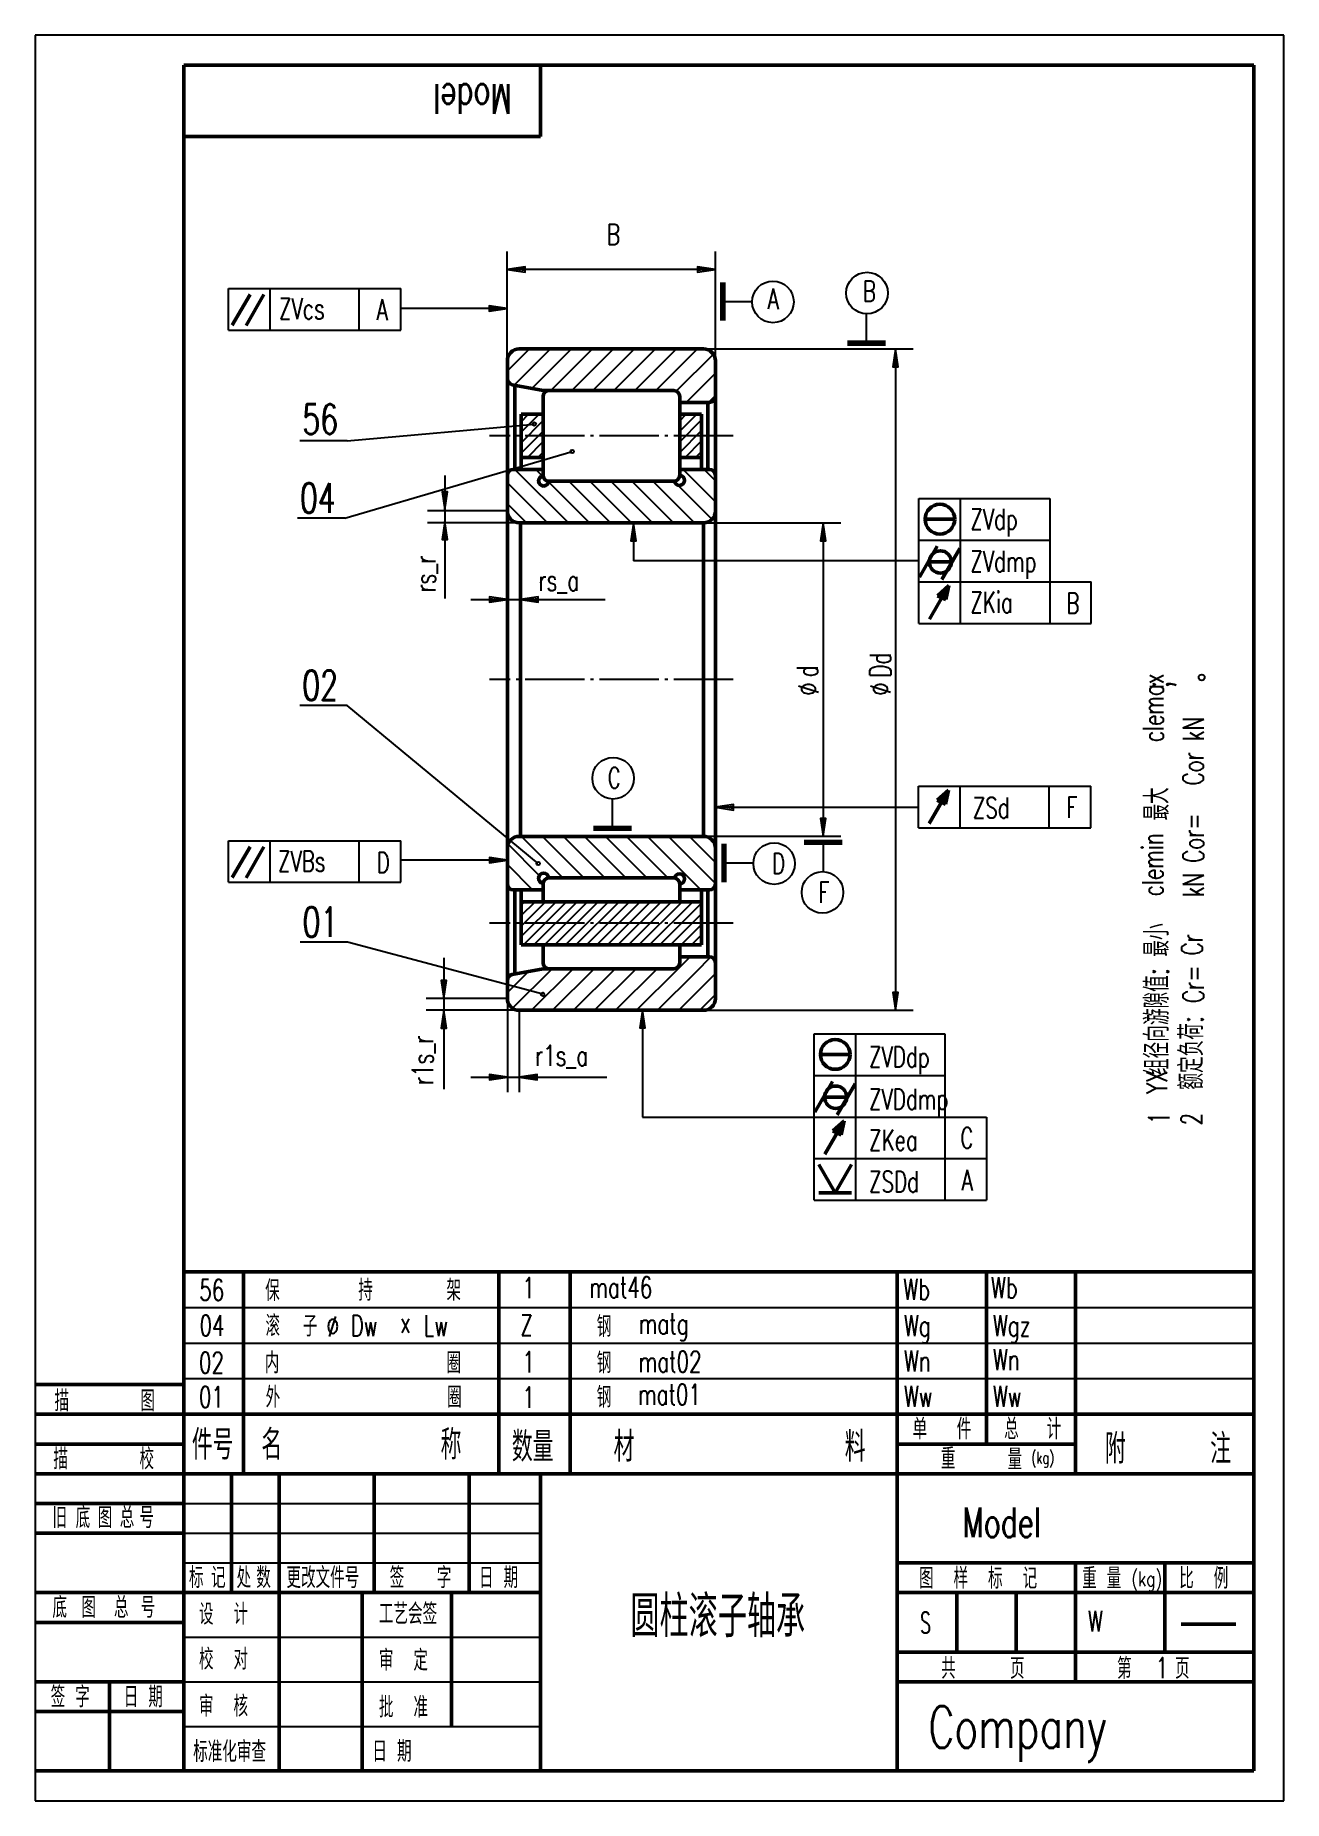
# Model space of a CAD drawing. Extents: x 0 to 210, y 0 to 297.
import ezdxf
from ezdxf.enums import TextEntityAlignment as Align

# ---------------------------------------------------------------- set-up
doc = ezdxf.new("R2010")
doc.units = 0
doc.header["$MEASUREMENT"] = 0
doc.linetypes.add('CENTER', pattern=[12.5, 10, -1, 0.5, -1])
doc.layers.get('0').update_dxf_attribs({"color": 6, "linetype": 'CONTINUOUS'})
doc.layers.get('DEFPOINTS').update_dxf_attribs({"linetype": 'CONTINUOUS'})
doc.layers.add('1', color=2, linetype='CONTINUOUS', lineweight=50)
for name, color, linetype in [('2', 6, 'CONTINUOUS'), ('3', 7, 'CENTER'), ('6', 1, 'CONTINUOUS')]:
    doc.layers.add(name, color=color, linetype=linetype)
doc.styles.add('HZ', font='SIMPLEX', dxfattribs={"width": 0.7, "bigfont": 'HZTXT'})
doc.dimstyles.get("Standard").update_dxf_attribs({"dimtxt": 0.18, "dimasz": 0.18, "dimexe": 0.18, "dimexo": 0.0625, "dimgap": 0.09, "dimtad": 0, "dimtih": 1, "dimtoh": 1, "dimdec": 4, "dimzin": 0, "dimdsep": 46, "dimtxsty": 'Standard', "dimcen": 0.09, "dimadec": 0, "dimazin": 0, "dimtfac": 1, "dimtdec": 4, "dimtofl": 0, "dimtmove": 0, "dimatfit": 3, "dimfxl": 0, "dimtolj": 1, "dimtzin": 0, "dimarcsym": 0})

# ---------------------------------------------------------------- blocks, each defined once
blk = doc.blocks.new('*X9')
at = {"color": 0}
for p, q in [((108.4, 230.38), (111.26, 233.24)), ((108.4, 232.15), (109.49, 233.24)), ((108.4, 228.61), (112.08, 232.29)), ((108.4, 226.84), (112.08, 230.52)), ((109.3, 225.97), (112.08, 228.75)), ((111.07, 225.97), (112.08, 226.98))]:
    blk.add_line(p, q, dxfattribs=at)
blk = doc.blocks.new('*X8')
at = {"color": 0}
for p, q in [((81.73, 230.22), (84.74, 233.24)), ((81.73, 231.99), (82.98, 233.24)), ((81.73, 228.46), (85.4, 232.13)), ((81.73, 226.69), (85.4, 230.36)), ((82.79, 225.97), (85.4, 228.59)), ((84.55, 225.97), (85.4, 226.83))]:
    blk.add_line(p, q, dxfattribs=at)
blk = doc.blocks.new('*X7')
at = {"color": 0}
for p, q in [((81.73, 145.37), (87.6, 151.24)), ((81.73, 147.14), (85.83, 151.24)), ((81.73, 148.91), (84.06, 151.24)), ((81.73, 150.67), (82.29, 151.24)), ((82.1, 143.97), (89.36, 151.24)), ((83.87, 143.97), (91.13, 151.24)), ((85.64, 143.97), (92.9, 151.24)), ((87.41, 143.97), (94.67, 151.24)), ((89.17, 143.97), (96.44, 151.24)), ((90.94, 143.97), (98.2, 151.24)), ((92.71, 143.97), (99.97, 151.24)), ((94.48, 143.97), (101.74, 151.24)), ((96.24, 143.97), (103.51, 151.24)), ((98.01, 143.97), (105.27, 151.24)), ((99.78, 143.97), (107.04, 151.24)), ((101.55, 143.97), (108.81, 151.24)), ((103.32, 143.97), (110.58, 151.24)), ((105.08, 143.97), (112.08, 150.97)), ((106.85, 143.97), (112.08, 149.2)), ((108.62, 143.97), (112.08, 147.43)), ((110.39, 143.97), (112.08, 145.67))]:
    blk.add_line(p, q, dxfattribs=at)
blk = doc.blocks.new('ZL', base_point=(176.19, 35.82))
at = {"layer": '2', "style": 'HZ', "width": 0.7}
blk.add_text('重 量', height=3.5, dxfattribs=at).set_placement((176.34, 35.82))
blk = doc.blocks.new('BLK', base_point=(1, 0))
for points in [[(0, 0), (1, 0), (0, 0.15), (0, -0.15), (1, 0)], [(0, 0.07), (0.5, 0), (0, -0.07)]]:
    blk.add_lwpolyline(points)
blk = doc.blocks.new('*D2')
at = {"color": 0, "linetype": 'ByBlock'}
for p, q in [((-152.5, 134.63), (-152.5, 153.01)), ((-117.5, 134.63), (-117.5, 153.01)), ((-120.5, 150.01), (-149.5, 150.01))]:
    blk.add_line(p, q, dxfattribs=at)
at = {"layer": 'DEFPOINTS', "color": 0, "linetype": 'ByBlock'}
for p in [(-152.5, 150.01), (-152.5, 134.63), (-117.5, 134.63)]:
    blk.add_point(p, dxfattribs=at)
at = {"color": 0, "linetype": 'ByBlock', "xscale": 3, "yscale": 3, "zscale": 3, "rotation": 180}
blk.add_blockref('BLK', (-152.5, 150.01), dxfattribs=at)
at = {"color": 0, "linetype": 'ByBlock', "xscale": 3, "yscale": 3, "zscale": 3}
blk.add_blockref('BLK', (-117.5, 150.01), dxfattribs=at)
blk = doc.blocks.new('*D3')
at = {"color": 0, "linetype": 'ByBlock'}
for p, q in [((108.07, 244.24), (143.36, 244.24)), ((140.36, 241.24), (140.36, 135.97)), ((108.07, 132.97), (143.36, 132.97))]:
    blk.add_line(p, q, dxfattribs=at)
at = {"layer": 'DEFPOINTS', "color": 0, "linetype": 'ByBlock'}
for p in [(108.07, 244.24), (108.07, 132.97), (140.36, 132.97)]:
    blk.add_point(p, dxfattribs=at)
at = {"color": 0, "linetype": 'ByBlock', "xscale": 3, "yscale": 3, "zscale": 3}
for p, rotation in [((140.36, 244.24), 90), ((140.36, 132.97), 270)]:
    blk.add_blockref('BLK', p, dxfattribs=dict(at, rotation=rotation))
blk = doc.blocks.new('*D4')
at = {"color": 0, "linetype": 'ByBlock'}
for p, q in [((112.4, 214.97), (135.51, 214.97)), ((132.51, 211.97), (132.51, 165.24)), ((112.4, 162.24), (135.51, 162.24))]:
    blk.add_line(p, q, dxfattribs=at)
at = {"layer": 'DEFPOINTS', "color": 0, "linetype": 'ByBlock'}
for p in [(112.4, 214.97), (112.4, 162.24), (132.51, 162.24)]:
    blk.add_point(p, dxfattribs=at)
at = {"color": 0, "linetype": 'ByBlock', "xscale": 3, "yscale": 3, "zscale": 3}
for p, rotation in [((132.51, 214.97), 90), ((132.51, 162.24), 270)]:
    blk.add_blockref('BLK', p, dxfattribs=dict(at, rotation=rotation))
blk = doc.blocks.new('*X5')
at = {"color": 0}
for p, q in [((80.28, 133.32), (86.94, 139.97)), ((83.48, 132.97), (90.48, 139.97)), ((87.01, 132.97), (94.01, 139.97)), ((90.55, 132.97), (97.55, 139.97)), ((94.08, 132.97), (101.08, 139.97)), ((97.62, 132.97), (104.62, 139.97)), ((101.15, 132.97), (108.15, 139.97)), ((79.46, 136.03), (82.94, 139.51)), ((104.69, 132.97), (111.16, 139.44)), ((108.23, 132.97), (114.03, 138.78)), ((111.76, 132.97), (114.45, 135.66))]:
    blk.add_line(p, q, dxfattribs=at)
blk = doc.blocks.new('*X6')
at = {"color": 0}
for p, q in [((84.78, 155.64), (79.52, 160.9)), ((88.72, 155.24), (81.72, 162.24)), ((92.25, 155.24), (85.25, 162.24)), ((95.79, 155.24), (88.79, 162.24)), ((99.32, 155.24), (92.32, 162.24)), ((102.86, 155.24), (95.86, 162.24)), ((106.39, 155.24), (99.39, 162.24)), ((111.93, 153.24), (102.93, 162.24)), ((114.4, 154.3), (106.46, 162.24)), ((114.4, 157.83), (110, 162.24)), ((83.64, 153.24), (79.46, 157.42)), ((80.04, 153.31), (79.47, 153.87))]:
    blk.add_line(p, q, dxfattribs=at)

msp = doc.modelspace()

# ---------------------------------------------------------------- linework, layer by layer
at = {"layer": '1'}
for p, q in [((205, 292), (25, 292)), ((25, 292), (25, 5)), ((85, 280), (85, 292)), ((205, 5), (205, 292)), ((25, 280), (85, 280)), ((115.50856, 249.0402), (115.50856, 255.4402)), ((115.80856, 249.0402), (115.80856, 255.4402)), ((33.13615, 248.21145), (36.13615, 253.4076)), ((35.44561, 248.17109), (38.44561, 253.36725)), ((143.01981, 245.36136), (136.61981, 245.36136)), ((143.01981, 245.06136), (136.61981, 245.06136)), ((85.40409, 237.23661), (80.21765, 238.22087)), ((81.7306, 223.97443), (81.7306, 233.23661)), ((112.07758, 223.97443), (112.07758, 233.23661)), ((149.63922, 215.59371), (154.63922, 215.59371)), ((149.79041, 215.59371), (149.79041, 215.59371)), ((148.72693, 205.85806), (151.72693, 211.05421)), ((150.43592, 208.42702), (154.17385, 208.42702)), ((152.50754, 205.44239), (155.50754, 210.63854)), ((150.40589, 198.79399), (153.65589, 204.42316)), ((153.65589, 204.42316), (151.77045, 202.7234)), ((151.77045, 202.7234), (153.15305, 202.06458)), ((153.04797, 203.40498), (152.1923, 202.56499)), ((153.07799, 203.44072), (152.82279, 202.26117)), ((153.65589, 204.42316), (153.15305, 202.06458)), ((150.40589, 198.79399), (150.40589, 198.79399)), ((150.34585, 164.40153), (153.59585, 170.03069)), ((153.59585, 170.03069), (151.7104, 168.33093)), ((153.59585, 170.03069), (153.093, 167.67211)), ((151.7104, 168.33093), (153.093, 167.67211)), ((152.98792, 169.01251), (152.13225, 168.17252)), ((153.01795, 169.04825), (152.76275, 167.8687)), ((100.31127, 163.73644), (93.91127, 163.73644)), ((100.31127, 163.43644), (93.91127, 163.43644)), ((150.34585, 164.40153), (150.34585, 164.40153)), ((33.13615, 155.2914), (36.13615, 160.48755)), ((35.44561, 155.25104), (38.44561, 160.44719)), ((115.71087, 154.55313), (115.71087, 160.95313)), ((116.01087, 154.55313), (116.01087, 160.95313)), ((129.30906, 161.38115), (135.70906, 161.38115)), ((129.30906, 161.08115), (135.70906, 161.08115)), ((81.7306, 143.97443), (81.7306, 153.23661)), ((112.07758, 143.97443), (112.07758, 153.23661)), ((85.40409, 139.97443), (80.21765, 138.99017)), ((132.02761, 125.54522), (137.02761, 125.54522)), ((132.1788, 125.54522), (132.1788, 125.54522)), ((131.11533, 115.80957), (134.11533, 121.00572)), ((134.89594, 115.3939), (137.89594, 120.59005)), ((132.82431, 118.37853), (136.56225, 118.37853)), ((132.79429, 108.7455), (136.04429, 114.37467)), ((136.04429, 114.37467), (134.15884, 112.67491)), ((135.43636, 113.35649), (134.58069, 112.5165)), ((135.46639, 113.39223), (135.21119, 112.21268)), ((136.04429, 114.37467), (135.54145, 112.01608)), ((134.15884, 112.67491), (135.54145, 112.01608)), ((134.55351, 102.24592), (131.80351, 107.00906)), ((132.79429, 108.7455), (132.79429, 108.7455)), ((134.55351, 102.24592), (137.30351, 107.00906)), ((131.80351, 102.24592), (137.30351, 102.24592)), ((25, 89), (205, 89)), ((35, 89), (35, 55)), ((78, 89), (78, 55)), ((90, 89), (90, 55)), ((145, 89), (145, 5)), ((160, 89), (160, 60)), ((175, 89), (175, 55)), ((0, 70), (25, 70)), ((0, 65), (25, 65)), ((25, 65), (205, 65)), ((0, 60), (25, 60)), ((145, 60), (175, 60)), ((0, 55), (25, 55)), ((25, 55), (205, 55)), ((33, 55), (33, 35)), ((41, 55), (41, 5)), ((57, 55), (57, 35)), ((73, 55), (73, 35)), ((85, 55), (85, 5)), ((0, 50), (25, 50)), ((0, 45), (25, 45)), ((145, 40), (205, 40)), ((175, 40), (175, 20)), ((190, 40), (190, 25)), ((0, 35), (25, 35)), ((25, 35), (85, 35)), ((55, 35), (55, 5)), ((70, 35), (70, 12.5)), ((145, 35), (205, 35)), ((155, 35), (155, 25)), ((165, 35), (165, 25)), ((0, 30), (25, 30)), ((192.75137, 29.70332), (201.9536, 29.70332)), ((145, 25), (205, 25)), ((0, 20), (25, 20)), ((12.5, 20), (12.5, 5)), ((145, 20), (205, 20)), ((0, 15), (25, 15)), ((0, 5), (205, 5))]:
    msp.add_line(p, q, dxfattribs=at)
at = {"layer": '1', "color": 2}
for p, q in [((112.40409, 244.23661), (81.40409, 244.23661)), ((79.40415, 242.23661), (79.40415, 134.97443)), ((114.40415, 242.23661), (114.40415, 134.97443)), ((80.65749, 223.97443), (80.65749, 238.1374)), ((85.40409, 237.23661), (107.40409, 237.23661)), ((85.40409, 236.23661), (85.40409, 222.97443)), ((108.40409, 222.97443), (108.40409, 236.23661)), ((113.40409, 235.23661), (108.40409, 235.23661)), ((113.15069, 235.23661), (113.15069, 223.97443)), ((81.7306, 233.23661), (85.40409, 233.23661)), ((112.07758, 233.23661), (108.40409, 233.23661)), ((85.40409, 225.97443), (81.7306, 225.97443)), ((112.07758, 225.97443), (108.40409, 225.97443)), ((80.40409, 223.97443), (85.40409, 223.97443)), ((113.40409, 223.97443), (108.40409, 223.97443)), ((86.40409, 221.97443), (107.40409, 221.97443)), ((112.40409, 214.97443), (81.40409, 214.97443)), ((81.64494, 214.97443), (81.64494, 162.23661)), ((112.40415, 214.97443), (112.40415, 162.23661)), ((112.40409, 162.23661), (81.40409, 162.23661)), ((86.40409, 155.23661), (107.40409, 155.23661)), ((80.40409, 153.23661), (85.40409, 153.23661)), ((80.65749, 153.23661), (80.65749, 139.07364)), ((85.40409, 151.23661), (85.40409, 154.23661)), ((108.40409, 154.23661), (108.40409, 151.23661)), ((113.40409, 153.23661), (108.40409, 153.23661)), ((113.15069, 141.97443), (113.15069, 153.23661)), ((112.07758, 151.23661), (81.7306, 151.23661)), ((81.7306, 143.97443), (112.07758, 143.97443)), ((85.40409, 140.97442), (85.40409, 143.97443)), ((108.40409, 143.97443), (108.40409, 140.97442)), ((85.40409, 139.97443), (107.40409, 139.97443)), ((113.40409, 141.97443), (108.40409, 141.97443)), ((112.40409, 132.97443), (81.40409, 132.97443))]:
    msp.add_line(p, q, dxfattribs=at)
at = {"layer": '1'}
for centre, radius in [((152.17729, 215.59371), 2.5), ((152.24484, 208.40021), 1.87837), ((134.56568, 125.54522), 2.5), ((134.63323, 118.35172), 1.87837)]:
    msp.add_circle(centre, radius, dxfattribs=at)
at = {"layer": '1', "color": 2}
for centre, radius, start, end in [((81.40409, 242.23661), 2, 90, 180), ((112.40409, 242.23661), 2, 0, 90), ((86.40409, 236.23661), 1, 90, 180), ((107.40409, 236.23661), 1, 0, 90), ((113.40409, 236.23661), 1, 270, 360), ((80.40409, 222.97443), 1, 90, 180), ((86.40409, 222.97443), 1, 180, 270), ((107.40409, 222.97443), 1, 270, 0), ((113.40409, 222.97443), 1, 0, 90), ((81.40409, 216.97443), 2, 180, 270), ((112.40409, 216.97443), 2, 270, 0), ((81.40409, 160.23661), 2, 90, 180), ((112.40409, 160.23661), 2, 0, 90), ((86.40409, 154.23661), 1, 90, 180), ((107.40409, 154.23661), 1, 0, 90), ((80.40409, 154.23661), 1, 180, 270), ((113.40409, 154.23661), 1, 270, 0), ((86.40409, 140.97443), 1, 180, 270), ((107.40409, 140.97443), 1, 270, 0), ((113.40409, 140.97443), 1, 360, 90), ((81.40409, 134.97443), 2, 180, 270), ((112.40409, 134.97443), 2, 270, 0)]:
    msp.add_arc(centre, radius, start, end, dxfattribs=at)
at = {"layer": '1'}
for centre, radius, start, end in [((80.40409, 239.20333), 1, 180, 259.2544537), ((85.50106, 222.02178), 0.84797, 96.1570829, 356.9060508), ((108.35832, 222.12769), 0.84797, 186.1570829, 86.9060508), ((85.50106, 155.18926), 0.84797, 3.0939492, 263.8429171), ((108.35832, 155.08335), 0.84797, 273.0939492, 173.8429171), ((80.40409, 138.0077), 1, 100.7455463, 180)]:
    msp.add_arc(centre, radius, start, end, dxfattribs=at)
at = {"layer": '2'}
for p, q in [((210, 297), (0, 297)), ((0, 297), (0, 0)), ((210, 0), (210, 297)), ((32.48829, 254.42047), (61.48829, 254.42047)), ((32.48829, 247.42047), (32.48829, 254.42047)), ((39.48829, 247.42047), (39.48829, 254.42047)), ((54.48829, 247.42047), (54.48829, 254.42047)), ((61.48829, 247.42047), (61.48829, 254.42047)), ((76.47241, 251.04849), (61.48829, 251.04849)), ((115.50856, 252.2402), (120.50856, 252.2402)), ((139.81981, 245.06136), (139.81981, 250.06136)), ((32.48829, 247.42047), (61.48829, 247.42047)), ((79.40409, 240.53121), (83.10949, 244.23661)), ((80.56362, 238.15521), (86.64502, 244.23661)), ((83.53522, 237.59128), (90.18056, 244.23661)), ((86.71609, 237.23661), (93.71609, 244.23661)), ((90.25162, 237.23661), (97.25162, 244.23661)), ((93.78716, 237.23661), (100.78716, 244.23661)), ((97.32269, 237.23661), (104.32269, 244.23661)), ((100.85822, 237.23661), (107.85822, 244.23661)), ((104.39376, 237.23661), (111.39376, 244.23661)), ((107.92929, 237.23661), (114.05631, 243.36363)), ((109.46483, 235.23661), (114.40409, 240.17588)), ((113.26242, 235.23661), (114.40415, 236.37834)), ((52.48122, 228.79781), (44.48122, 228.79781)), ((52.48122, 228.79781), (83.93091, 231.60372)), ((52.09091, 215.75122), (90.31092, 226.97486)), ((89.67671, 214.97443), (80.67671, 223.97443)), ((85.33362, 222.85306), (84.21225, 223.97443)), ((114.40409, 218.53132), (108.96098, 223.97443)), ((114.40409, 222.06685), (112.49652, 223.97443)), ((86.14118, 214.97443), (79.40409, 221.71151)), ((93.21225, 214.97443), (86.33234, 221.85433)), ((96.74778, 214.97443), (89.74778, 221.97443)), ((100.28331, 214.97443), (93.28331, 221.97443)), ((103.81885, 214.97443), (96.81885, 221.97443)), ((107.35438, 214.97443), (100.35438, 221.97443)), ((110.88992, 214.97443), (103.88992, 221.97443)), ((113.82894, 215.57093), (107.56108, 221.83879)), ((82.60564, 214.97443), (79.40409, 218.17598)), ((148.6345, 198.06124), (148.6345, 219.06124)), ((148.6345, 219.06124), (170.6345, 219.06124)), ((155.6345, 198.06124), (155.6345, 219.06124)), ((170.6345, 219.06124), (170.6345, 198.06124)), ((52.09091, 215.75122), (44.09091, 215.75122)), ((100.60901, 212.16478), (100.60901, 208.60574)), ((148.6345, 212.06124), (170.6345, 212.06124)), ((148.6345, 208.60574), (100.60901, 208.60574)), ((148.6345, 205.06124), (177.6345, 205.06124)), ((177.6345, 198.06124), (177.6345, 205.06124)), ((148.6345, 198.06124), (177.6345, 198.06124)), ((128.38403, 187.56144), (131.74397, 186.49561)), ((140.49855, 187.56144), (143.85849, 186.49561)), ((52.48122, 184.26069), (44.48122, 184.26069)), ((84.59299, 157.66797), (52.48122, 184.26069)), ((148.57446, 170.66877), (177.57446, 170.66877)), ((148.57446, 163.66877), (148.57446, 170.66877)), ((155.57446, 163.66877), (155.57446, 170.66877)), ((170.57446, 163.66877), (170.57446, 170.66877)), ((177.57446, 163.66877), (177.57446, 170.66877)), ((97.11127, 163.43644), (97.11127, 168.43644)), ((117.43638, 167.11807), (148.57446, 167.11807)), ((148.57446, 163.66877), (177.57446, 163.66877)), ((32.48829, 154.50042), (32.48829, 161.50042)), ((32.48829, 161.50042), (61.48829, 161.50042)), ((39.48829, 154.50042), (39.48829, 161.50042)), ((54.48829, 154.50042), (54.48829, 161.50042)), ((61.48829, 154.50042), (61.48829, 161.50042)), ((132.50906, 161.38115), (132.50906, 156.38115)), ((76.54747, 158.23567), (61.48829, 158.23567)), ((115.71087, 157.75313), (120.71087, 157.75313)), ((32.48829, 154.50042), (61.48829, 154.50042)), ((52.52625, 144.42392), (44.52625, 144.42392)), ((85.35703, 135.66663), (52.52625, 144.42392)), ((108.15462, 139.97443), (110.15859, 141.97443)), ((111.15995, 139.44422), (113.65786, 141.94169)), ((114.02738, 138.77611), (114.40415, 139.15216)), ((102.15523, 133.00369), (102.15523, 133.00369)), ((102.15523, 133.00369), (102.15523, 115.01275)), ((131.0229, 101.01275), (131.0229, 129.01275)), ((131.0229, 129.01275), (153.0229, 129.01275)), ((138.0229, 101.01275), (138.0229, 129.01275)), ((153.0229, 129.01275), (153.0229, 101.01275)), ((131.0229, 122.01275), (153.0229, 122.01275)), ((102.15523, 115.01275), (160.0229, 115.01275)), ((160.0229, 115.01275), (160.0229, 101.01275)), ((131.0229, 108.01275), (160.0229, 108.01275)), ((131.0229, 101.01275), (160.0229, 101.01275)), ((25, 83), (205, 83)), ((49.49143, 78.11653), (50.55727, 81.47647)), ((25, 77), (205, 77)), ((25, 71), (205, 71)), ((25, 50), (85, 50)), ((25, 45), (85, 45)), ((25, 40), (85, 40)), ((25, 27.5), (85, 27.5)), ((25, 20), (85, 20)), ((25, 12.5), (85, 12.5)), ((0, 0), (210, 0))]:
    msp.add_line(p, q, dxfattribs=at)
at = {"layer": '2', "linetype": 'ByBlock'}
for p, q in [((68.87409, 222.92124), (68.87409, 202.27904)), ((79.40415, 216.97443), (65.97681, 216.97443)), ((81.64494, 214.97443), (65.97681, 214.97443)), ((73.25753, 202.06894), (95.85027, 202.06894)), ((68.73809, 141.81461), (68.73809, 119.68903)), ((79.40415, 134.97443), (65.73809, 134.97443)), ((79.40415, 134.97443), (79.40415, 119.18861)), ((81.40409, 132.97443), (65.73809, 132.97443)), ((81.40409, 132.97443), (81.40409, 119.18861)), ((73.25753, 121.72213), (96.1355, 121.72213))]:
    msp.add_line(p, q, dxfattribs=at)
at = {"layer": '2'}
for points in [[(130.064, 186.24041, 0.065754283), (130.5342, 186.30251, 0.078428939), (130.89807, 186.46465, 0.107173813), (131.18125, 186.75001, 0.166135476), (131.24356, 187.00601, 0.142966599), (131.16366, 187.27974, 0.107173813), (130.89807, 187.54737, 0.078428939), (130.5342, 187.70951, 0.065754283), (130.064, 187.77161, 0.065754283), (129.5938, 187.70951, 0.078428939), (129.22993, 187.54737, 0.107173813), (128.96435, 187.27974, 0.142966599), (128.88445, 187.00601, 0.142966599), (128.96435, 186.73228, 0.107173813), (129.22993, 186.46465, 0.078428939), (129.5938, 186.30251, 0.065754283)], [(142.17852, 186.24041, 0.065754283), (142.64872, 186.30251, 0.078428939), (143.01259, 186.46465, 0.107173813), (143.29576, 186.75001, 0.166135476), (143.35807, 187.00601, 0.142966599), (143.27817, 187.27974, 0.107173813), (143.01259, 187.54737, 0.078428939), (142.64872, 187.70951, 0.065754283), (142.17852, 187.77161, 0.065754283), (141.70832, 187.70951, 0.078428939), (141.34445, 187.54737, 0.107173813), (141.07886, 187.27974, 0.142966599), (140.99896, 187.00601, 0.142966599), (141.07886, 186.73228, 0.107173813), (141.34445, 186.46465, 0.078428939), (141.70832, 186.30251, 0.065754283)], [(50.81247, 79.7965, 0.065754283), (50.75037, 80.2667, 0.078428939), (50.58823, 80.63057, 0.107173813), (50.30287, 80.91375, 0.166135476), (50.04687, 80.97606, 0.142966599), (49.77314, 80.89615, 0.107173813), (49.50551, 80.63057, 0.078428939), (49.34337, 80.2667, 0.065754283), (49.28127, 79.7965, 0.065754283), (49.34337, 79.3263, 0.078428939), (49.50551, 78.96243, 0.107173813), (49.77314, 78.69685, 0.142966599), (50.04687, 78.61695, 0.142966599), (50.3206, 78.69685, 0.107173813), (50.58823, 78.96243, 0.078428939), (50.75037, 79.3263, 0.065754283)]]:
    msp.add_lwpolyline(points, format="xyb", close=True, dxfattribs=at)
for centre, radius in [((124.08297, 252.15013), 3.5), ((139.90988, 253.63577), 3.5), ((83.93091, 231.60372), 0.3), ((90.31092, 226.97486), 0.3), ((196.20597, 188.97006), 0.5), ((97.20134, 172.01084), 3.5), ((124.28528, 157.66306), 3.5), ((84.59299, 157.66797), 0.3), ((132.41899, 152.80674), 3.5), ((85.35703, 135.66663), 0.3)]:
    msp.add_circle(centre, radius, dxfattribs=at)
at = {"layer": '3'}
for p, q in [((117.40409, 229.60552), (76.40409, 229.60552)), ((117.40415, 188.60552), (76.40415, 188.60552)), ((117.40409, 147.60552), (76.40409, 147.60552))]:
    msp.add_line(p, q, dxfattribs=at)

# ---------------------------------------------------------------- block references
at = {"layer": '2', "xscale": 3, "yscale": 3, "zscale": 3}
for p in [(79.35438, 251.04849), (79.39735, 158.23567)]:
    msp.add_blockref('BLK', p, dxfattribs=at)
at = {"layer": '2'}
for name, p in [('*X8', (0, 0)), ('*X9', (0, 0)), ('*X6', (0, 0)), ('*X7', (0, 0)), ('*X5', (0, 0)), ('ZL', (175.93817, 35.65471))]:
    msp.add_blockref(name, p, dxfattribs=at)
at = {"layer": '2', "linetype": 'ByBlock', "xscale": 3, "yscale": 3, "zscale": 3}
for p, rotation in [((68.87409, 217.18889), 270), ((68.87409, 215.18889), 90), ((81.60564, 202.06894), 180), ((68.73809, 134.97443), 270), ((68.73809, 132.97443), 90), ((81.40409, 121.72213), 180)]:
    msp.add_blockref('BLK', p, dxfattribs=dict(at, rotation=rotation))
at = {"layer": '2', "xscale": 3, "yscale": 3, "zscale": 3}
for p, rotation in [((100.60901, 214.93244), 90), ((114.43487, 167.11807), 180), ((102.15523, 133.00369), 90)]:
    msp.add_blockref('BLK', p, dxfattribs=dict(at, rotation=rotation))
at = {"layer": '2', "linetype": 'ByBlock', "xscale": 3, "yscale": 3, "zscale": 3}
for p in [(79.40409, 202.06894), (79.40415, 121.72213)]:
    msp.add_blockref('BLK', p, dxfattribs=at)

# ---------------------------------------------------------------- texts
at = {"layer": '2', "style": 'HZ'}
for s, height, width, p in [('B', 3.5, 0.7, (139.18931, 252.1923)), ('A', 3.5, 0.7, (57.40786, 249.10044)), ('56', 5, 0.7, (44.93029, 229.92375)), ('04', 5, 0.7, (44.52497, 216.64482)), ('B', 3.5, 0.7, (173.43398, 199.70547)), ('02', 5, 0.7, (44.91527, 185.1543)), ('C', 3.5, 0.7, (96.2706, 170.33504)), ('F', 3.5, 0.7, (173.41897, 165.36662)), ('D', 3.5, 0.7, (57.40786, 156.07316)), ('D', 3.5, 0.7, (123.92232, 155.91231)), ('F', 3.5, 0.7, (131.69843, 151.06899)), ('01', 5, 0.7, (44.96031, 145.31753)), ('C', 3.5, 0.7, (155.61221, 109.75217)), ('A', 3.5, 0.7, (155.82237, 102.6391)), ('56', 3.5, 0.7, (27.57666, 84.15942)), ('保', 3.5, 0.7, (38.67037, 84.05219)), ('持', 3.5, 0.7, (54.32767, 84.12367)), ('架', 3.5, 0.7, (69.15931, 84.12367)), ('1', 3.5, 0.7, (81.91933, 84.53473)), ('04', 3.5, 0.7, (27.62169, 78.19016)), ('滚', 3.5, 0.7, (38.7154, 78.13654)), ('子', 3.5, 0.7, (44.99776, 78.09486)), ('x', 3.5, 0.7, (61.36819, 78.70845)), ('钢', 3.5, 0.7, (94.43917, 78.01144)), ('02', 3.5, 0.7, (27.53162, 71.93495)), ('内', 3.5, 0.7, (38.59531, 71.8992)), ('圈', 3.5, 0.7, (69.15931, 71.8992)), ('1', 3.5, 0.7, (81.91933, 72.06005)), ('钢', 3.5, 0.7, (94.43917, 71.8992)), ('描', 3.5, 0.7, (3.22753, 65.50101)), ('图', 3.5, 0.7, (17.66888, 65.50101)), ('01', 3.5, 0.7, (27.53162, 66.16228)), ('外', 3.5, 0.7, (38.74543, 66.12653)), ('圈', 3.5, 0.7, (69.27941, 66.12653)), ('1', 3.5, 0.7, (81.91933, 66.10866)), ('钢', 3.5, 0.7, (94.43917, 66.12653)), ('件号', 5, 0.7, (26.33068, 57.38711)), ('名', 5, 0.7, (38.02486, 57.38711)), ('称', 5, 0.7, (68.18355, 57.38711)), ('数量', 5, 0.7, (80.16295, 57.04754)), ('材', 5, 0.7, (97.27639, 57.04754)), ('料', 5, 0.7, (136.17194, 57.04754)), ('单', 3.5, 0.7, (147.5809, 60.7828)), ('件', 3.5, 0.7, (154.99672, 60.7828)), ('总', 3.5, 0.7, (162.983, 60.7828)), ('计', 3.5, 0.7, (170.1136, 60.7828)), ('描', 3.5, 0.7, (3.03238, 55.74288)), ('校', 3.5, 0.7, (17.51876, 55.74288)), ('重', 3.5, 0.7, (152.32463, 55.7965)), ('量', 3.5, 0.7, (163.55344, 55.68926)), ('附', 5, 0.7, (179.94632, 56.70797)), ('注', 5, 0.7, (197.63021, 56.70797)), ('(kg)', 2, 0.7, (167.54658, 56.70797)), ('旧', 3.5, 0.7, (2.88226, 45.85964)), ('底', 3.5, 0.7, (6.78533, 45.85964)), ('图', 3.5, 0.7, (10.49324, 45.85964)), ('总', 3.5, 0.7, (14.20115, 45.85964)), ('号', 3.5, 0.7, (17.51876, 45.85964)), ('标', 3.5, 0.7, (25.8503, 35.76194)), ('记', 3.5, 0.7, (29.55821, 35.76194)), ('处', 3.5, 0.7, (33.85158, 35.76194)), ('数', 3.5, 0.7, (37.16919, 35.76194)), ('更改文件号', 3.5, 0.7, (42.24318, 35.76194)), ('签   字', 3.5, 0.7, (59.61182, 35.76194)), ('日 期', 3.5, 0.7, (74.63862, 35.76194)), ('图  样  标  记', 3.5, 0.7, (148.64674, 35.65471)), ('比  例', 3.5, 0.7, (192.42112, 35.65471)), ('底', 3.5, 0.7, (2.88226, 30.75777)), ('图', 3.5, 0.7, (7.7611, 30.75777)), ('总', 3.5, 0.7, (13.22539, 30.75777)), ('号', 3.5, 0.7, (17.71391, 30.75777)), ('设  计', 3.5, 0.7, (27.53162, 29.61396)), ('工艺会签', 3.5, 0.7, (57.79539, 29.68545)), ('圆柱滚子轴承', 7, 0.7, (100.09861, 27.50506)), ('S', 3.5, 0.6, (148.84189, 28.20207)), ('校  对', 3.5, 0.7, (27.53162, 22.05409)), ('审  定', 3.5, 0.7, (57.79539, 21.87537)), ('共     页', 3.5, 0.7, (152.38467, 20.49923)), ('第    页', 3.5, 0.7, (181.97291, 20.49923)), ('1', 3.5, 0.7, (188.45902, 20.58548)), ('签 字', 3.5, 0.7, (2.58203, 15.70952)), ('日 期', 3.5, 0.7, (14.87668, 15.70952)), ('审  核', 3.5, 0.7, (27.53162, 14.15465)), ('批  准', 3.5, 0.7, (57.79539, 13.97593)), ('标准化审查', 3.5, 0.7, (26.55586, 6.48755)), ('日 期', 3.5, 0.7, (56.71454, 6.54117))]:
    msp.add_text(s, height=height, dxfattribs=dict(at, width=width)).set_placement(p)
at = {"layer": '2', "style": 'HZ', "width": 0.7}
msp.add_text('A', height=3.5, dxfattribs=at).set_placement((124.10246, 250.92339), align=Align.CENTER)
for s, height, p in [('  组径向游隙值: 最小        最大        ;', 4, (190.67621, 118.23555)), ('Cr=      kN Cor=      kN', 3.5, (196.55124, 134.21014)), ('额定负荷:', 4, (196.46117, 119.62656)), ('1', 3.5, (190.78437, 113.79209)), ('2', 3.5, (196.25413, 113.6203))]:
    msp.add_text(s, height=height, rotation=90, dxfattribs=at).set_placement(p)
at = {"layer": '2', "style": 'HZ', "width": 0.761019}
msp.add_text('(kg)', height=2.5, dxfattribs=at).set_placement((184.3748, 36.08364), (189.53885, 36.08364), align=Align.FIT)
at = {"layer": '6', "style": 'HZ', "width": 0.7}
for s, height, rotation, p in [('Model', 5, 180, (80.17043, 288.78166)), ('rs_r', 3.5, 90, (67.34157, 203.26709)), ('d', 3.5, 90, (131.61465, 189.02537)), ('Dd', 3.5, 90, (143.88987, 188.95723)), ('clemax', 3.5, 90, (189.79285, 178.0938)), ('Cor', 3.5, 90, (196.51679, 170.81967)), ('clemin', 3.5, 90, (189.70629, 152.16759)), ('Cr', 3.5, 90, (196.33031, 142.19454)), ('r1s_r', 3.5, 90, (66.91512, 120.42898)), ('YX', 3.5, 90, (190.40649, 118.90061))]:
    msp.add_text(s, height=height, rotation=rotation, dxfattribs=at).set_placement(p)
for s, height, p in [('B', 3.5, (96.13877, 261.75429)), ('ZVcs', 3.5, (40.99015, 249.25617)), ('ZVdp', 3.5, (157.27841, 213.86328)), ('ZVdmp', 3.5, (157.27841, 206.75021)), ('rs_a', 3.5, (84.6391, 203.54367)), ('ZKia', 3.5, (157.27841, 199.86048)), ('ZSd', 3.5, (157.69866, 165.29108)), ('ZVBs', 3.5, (40.81433, 156.31189)), ('r1s_a', 3.5, (84.06348, 123.61437)), ('ZVDdp', 3.5, (140.24527, 123.39271)), ('ZVDdmp', 3.5, (140.24527, 116.27964)), ('ZKea', 3.5, (140.24527, 109.38991)), ('ZSDd', 3.5, (140.24527, 102.38991)), ('mat46', 3.5, (93.17082, 84.61277)), ('Wb', 3.5, (145.99901, 84.27947)), ('Wb', 3.5, (160.74334, 84.55218)), ('Dw', 3.5, (53.04747, 78.17548)), ('Lw', 3.5, (65.3224, 78.17548)), ('matg', 3.5, (101.48407, 78.51481)), ('Wg', 3.5, (146.09429, 78.15818)), ('Wgz', 3.5, (161.06831, 78.17446)), ('mat02', 3.5, (101.46063, 72.11662)), ('Wn', 3.5, (146.09429, 72.21394)), ('Wn', 3.5, (161.06831, 72.43753)), ('mat01', 3.5, (101.36673, 66.59746)), ('Ww', 3.5, (146.09429, 66.26971)), ('Ww', 3.5, (161.06831, 66.27168)), ('Model', 5, (155.96358, 44.30797)), ('W', 3.5, (177.05515, 28.45547)), ('Company', 7, (150.22816, 8.87894))]:
    msp.add_text(s, height=height, dxfattribs=at).set_placement(p)
msp.add_text('Z', height=3.5, dxfattribs=at).set_placement((82.62845, 78.24863), align=Align.CENTER)

# ---------------------------------------------------------------- dimensions: what is measured, and where the dimension line sits
at = {"layer": '2'}
dim = msp.add_linear_dim(base=(79.40415, 257.62201), p1=(114.40415, 242.23661), p2=(79.40415, 242.23661), text=' ', dimstyle='Standard', dxfattribs=at)
dim.commit()
dim.dimension.update_dxf_attribs({"geometry": '*D2', "text_midpoint": (96.90415, 261.12201), "insert": (231.90033, 107.60991)})
dim = msp.add_linear_dim(base=(144.69864, 132.97443), p1=(112.40409, 244.23661), p2=(112.40409, 132.97443), angle=90, text='   ', dimstyle='Standard', dxfattribs=at)
dim.commit()
dim.dimension.update_dxf_attribs({"geometry": '*D3', "text_midpoint": (141.19864, 188.60552), "insert": (4.33841, 0)})
dim = msp.add_linear_dim(base=(132.50906, 162.23661), p1=(112.40415, 214.97443), p2=(112.40415, 162.23661), angle=90, text=' ', dimstyle='Standard', dxfattribs=at)
dim.commit()
dim.dimension.update_dxf_attribs({"geometry": '*D4', "text_midpoint": (129.00906, 188.60552)})

doc.saveas('drawing.dxf')
